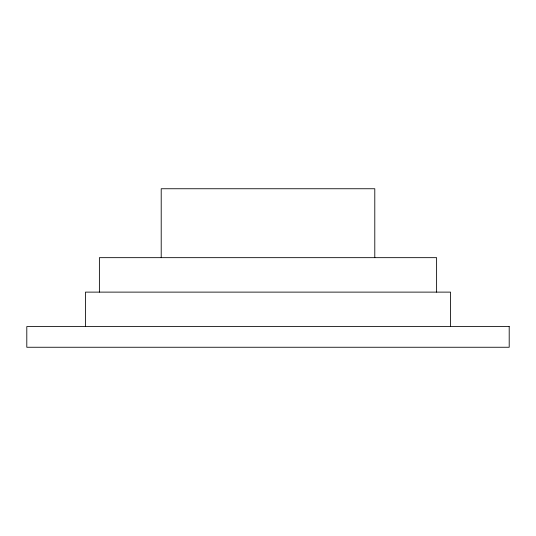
<?xml version="1.0" encoding="UTF-8"?>
<svg xmlns="http://www.w3.org/2000/svg" width="536" height="536" viewBox="0 0 536 536"><rect width="100%" height="100%" fill="white"/><g stroke="black" fill="none" stroke-linecap="round" stroke-linejoin="round"><path stroke-width="0.8" d="M450.542 326.578L450.542 292.12L85.459 292.12L85.459 326.578M436.612 292.12L436.612 257.662L99.388 257.662L99.388 292.12M374.791 257.662L374.791 188.746L161.209 188.746L161.209 257.662M509.2 326.578L26.8 326.578L26.8 347.254L509.2 347.254L509.2 326.578"/></g></svg>
